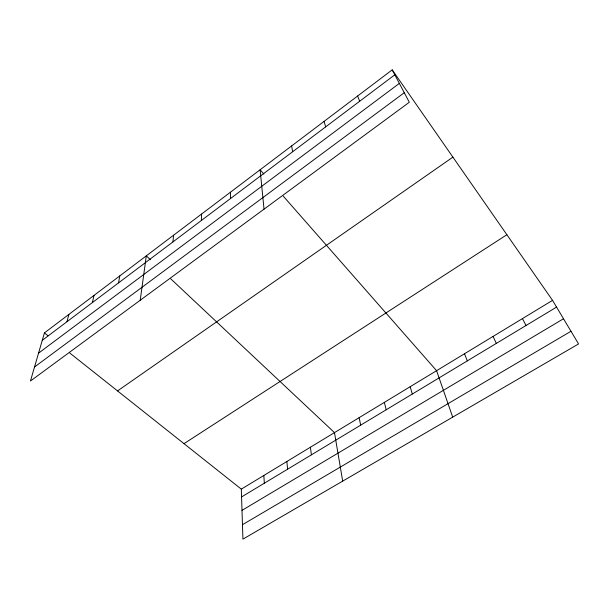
<?xml version="1.0" encoding="UTF-8"?>
<svg xmlns="http://www.w3.org/2000/svg" width="609" height="609" viewBox="0 0 609 609"><rect width="100%" height="100%" fill="white"/><g stroke="black" fill="none" stroke-linecap="round" stroke-linejoin="round"><path stroke-width="0.91" d="M201.373 220.488L201.587 214.033M172.971 241.88L173.55 235.234M140.222 300.26L146.297 255.849L150.377 259.685M118.527 282.888L119.79 275.9M92.416 302.559L93.992 295.411M67.005 321.697L68.878 314.404M44.427 332.902L30.45 381.028L409.309 102.266L392.204 69.86L44.427 332.902L48.058 335.78M42.272 340.324L394.807 74.793M38.542 353.174L399.344 83.395M34.523 366.999L404.269 92.72M117.545 390.917L452.906 157.13M184.002 443.656L506.878 234.716M241.316 489.134L552.538 300.359L578.55 343.948L242.93 539.14L241.316 489.134L69.845 353.068M241.567 496.936L556.565 307.096M242.001 510.365L563.515 318.751M242.466 524.699L570.983 331.266M170.786 278.853L334.486 432.626L342.684 481.118M263.864 174.052L260.104 169.774L264.032 209.161M283.276 196.151L436.584 370.691L452.7 417.135M392.204 69.86L552.538 300.359M522.438 318.614L526.047 325.488M493.092 336.412L496.32 343.407M464.484 353.768L467.339 360.871M357.612 96.024L359.668 101.261M410.154 386.723L412.323 394.023M324.102 121.374L325.64 126.893M384.34 402.382L386.197 409.773M359.127 417.675L360.688 425.151M291.612 145.947L292.67 151.725M310.407 447.227L311.405 454.847M286.862 461.508L287.6 469.196M263.834 475.477L264.329 483.219M230.423 192.223L230.605 198.473"/></g></svg>
